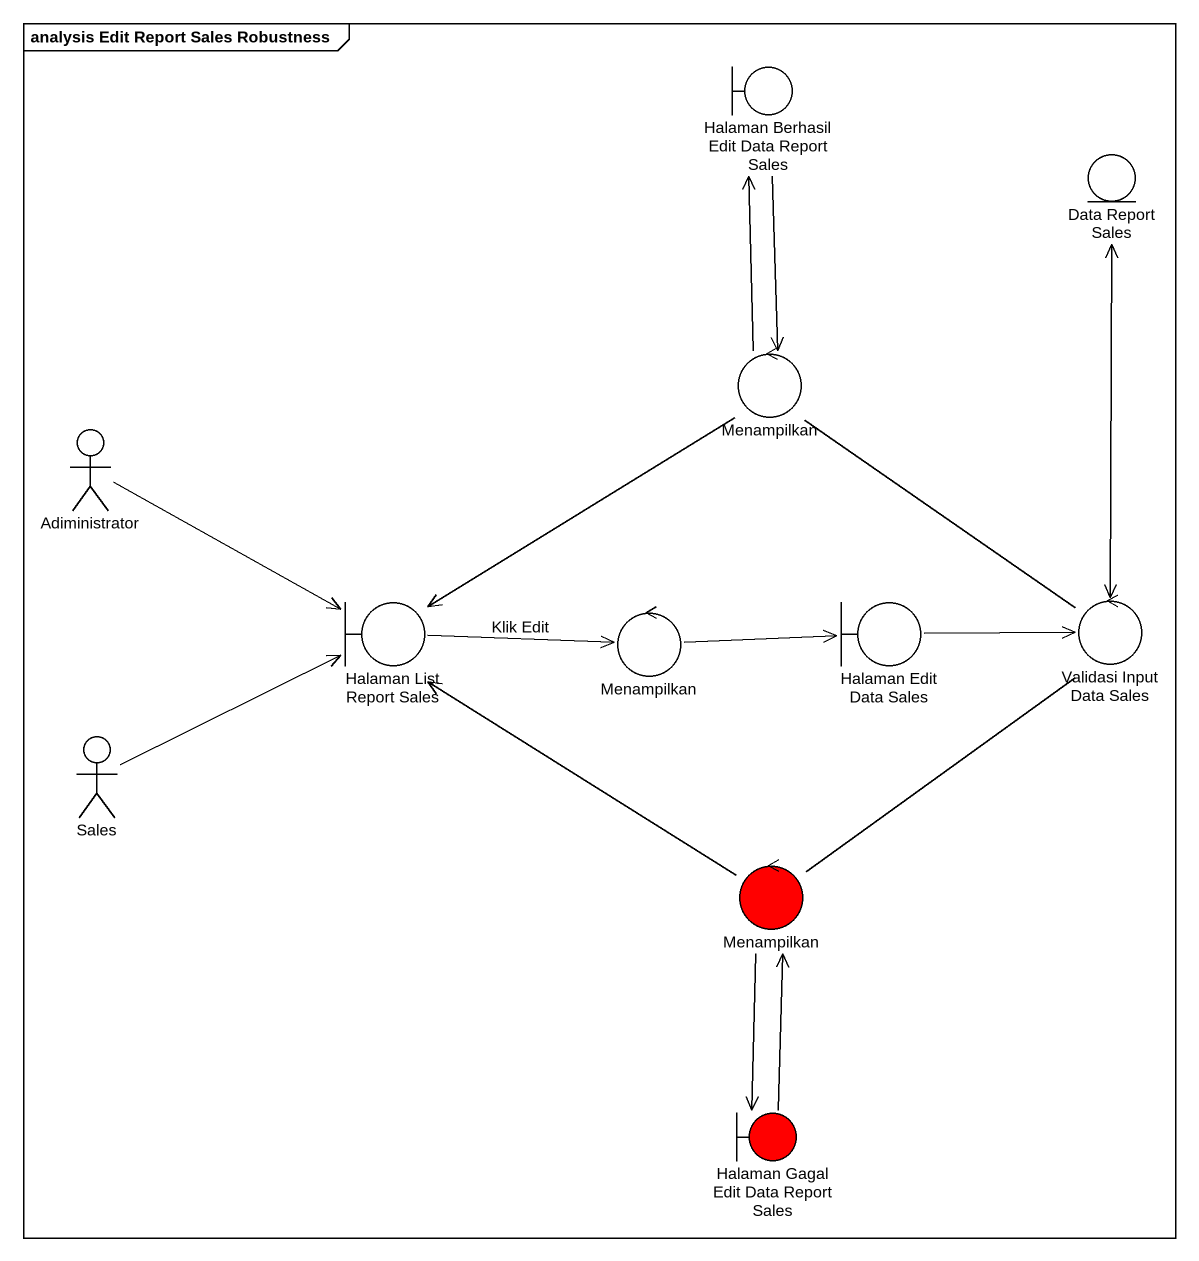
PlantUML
@startuml
mainframe analysis Edit Report Sales Robustness
boundary "Halaman Berhasil Edit Data Report Sales" as Halaman_Berhasil_Edit_Data
entity "Data Report Sales" as Data_Report_Sales
control Menampilkan
actor Adiministrator
boundary "Halaman List Report Sales" as Halaman_List_Report_Sales
control "Menampilkan" as Menampilkan_2
boundary "Halaman Edit Data Sales" as Halaman_Edit_Data_Sales
control "Validasi Input Data Sales" as Validasi_Input_Data_Sales
actor Sales
control "Menampilkan" as Menampilkan_3 #FF0000
boundary "Halaman Gagal Edit Data Report Sales" as Halaman_Gagal_Edit_Data #FF0000
Halaman_Berhasil_Edit_Data --> Menampilkan
Menampilkan -up-> Halaman_Berhasil_Edit_Data
Menampilkan --> Halaman_List_Report_Sales
Menampilkan -- Validasi_Input_Data_Sales
Adiministrator -right-> Halaman_List_Report_Sales
Halaman_List_Report_Sales -right-> Menampilkan_2 : Klik Edit
Menampilkan_2 -right-> Halaman_Edit_Data_Sales
Halaman_Edit_Data_Sales -right-> Validasi_Input_Data_Sales
Validasi_Input_Data_Sales <-up-> Data_Report_Sales
Validasi_Input_Data_Sales -- Menampilkan_3
Sales -right-> Halaman_List_Report_Sales
Menampilkan_3 -up-> Halaman_List_Report_Sales
Menampilkan_3 --> Halaman_Gagal_Edit_Data
Halaman_Gagal_Edit_Data -up-> Menampilkan_3
@enduml
